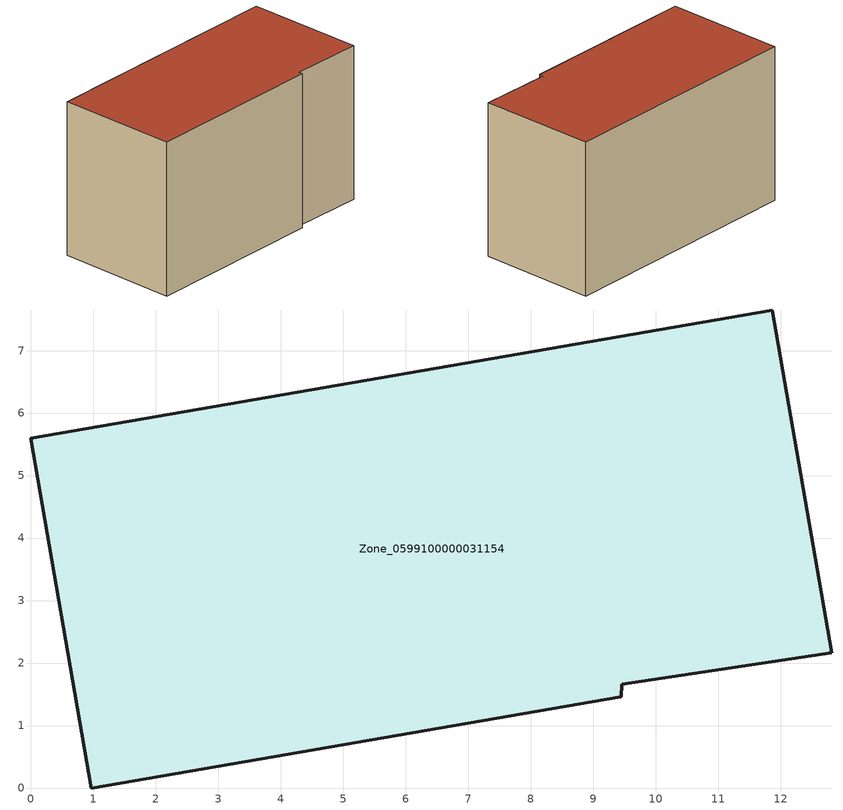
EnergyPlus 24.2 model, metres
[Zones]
Zone_0599100000031154
 floor ground (C_G): 12.81,2.17 9.45,1.66 9.45,1.46 0.96,0 0,5.6 11.86,7.65 z0
 wall outside (C_F): 12.81,2.17 11.86,7.65 0,5.6 0.96,0 9.45,1.46 9.45,1.66 12.81,2.17 z0:7.33
 roof outside (C_R): 9.45,1.66 12.81,2.17 11.86,7.65 0,5.6 0.96,0 9.45,1.46 z7.33
[BUILDING]
Pand.0599100000031154: North Axis=0; Terrain=City; Loads Convergence Tolerance Value=0.04; Temperature Convergence Tolerance Value=0.4; Solar Distribution=FullExterior; Maximum Number of Warmup Days=25; Minimum Number of Warmup Days=1
[Site:Location]
Rotterdam.The.Hague.AP_ZH_NLD Design_Conditions: Latitude=51.96; Longitude=4.45; Time Zone=1; Elevation=-4.5
[SITE:GROUNDTEMPERATURE:BUILDINGSURFACE]
18, 18, 18, 18, 18, 18, 18, 18, 18, 18, 18, 18
[MATERIAL] Thermal Absorptance=0.9; Solar Absorptance=0.7; Visible Absorptance=0.7
Name | Roughness | Thickness | Conductivity | Density | Specific Heat
G.TI.1975-1991 | MediumSmooth | 0.15 | 0.288461 | 540 | 1210
F.TI.1975-1991 | Rough | 0.3 | 0.230769 | 1920 | 840
R.TI.1975-1991 | MediumRough | 0.2 | 0.153846 | 1500 | 1000
[CONSTRUCTION]
C_G: G.TI.1975-1991
C_F: F.TI.1975-1991
C_R: R.TI.1975-1991
[ZONE]
Zone_0599100000031154: Type=1; Multiplier=1; Ceiling Height=Autocalculate; Volume=Autocalculate; Floor Area=autocalculate; Part of Total Floor Area=Yes
[ZONEINFILTRATION:DESIGNFLOWRATE]
Infil_Zone_0599100000031154: Zone or ZoneList or Space or SpaceList=Zone_0599100000031154; Schedule=AlwaysOn; Design Flow Rate Calculation Method=Flow/Area; Flow Rate per Floor Area=0.003; Constant Term Coefficient=1; Temperature Term Coefficient=0; Velocity Term Coefficient=0; Velocity Squared Term Coefficient=0
[HVACTEMPLATE:ZONE:IDEALLOADSAIRSYSTEM]
Zone_0599100000031154: Maximum Heating Supply Air Temperature=50; Minimum Cooling Supply Air Temperature=13; Maximum Heating Supply Air Humidity Ratio=0.0156; Minimum Cooling Supply Air Humidity Ratio=0.0077; Heating Limit=NoLimit; Cooling Limit=NoLimit; Dehumidification Control Type=ConstantSensibleHeatRatio; Cooling Sensible Heat Ratio=0.7; Dehumidification Setpoint=60; Humidification Control Type=None; Humidification Setpoint=30; Outdoor Air Method=None; Outdoor Air Flow Rate per Person=0.00944; Outdoor Air Flow Rate per Zone Floor Area=0; Outdoor Air Flow Rate per Zone=0; Demand Controlled Ventilation Type=None; Outdoor Air Economizer Type=NoEconomizer; Heat Recovery Type=None; Sensible Heat Recovery Effectiveness=0.7; Latent Heat Recovery Effectiveness=0.65
[ZONECONTROL:THERMOSTAT]
ThermostatControl_Zone_0599100000031154: Zone or ZoneList=Zone_0599100000031154; Control Type Schedule=DualSetpointControlType; Control 1=Thermostat_Zone_0599100000031154; Temperature Difference Between Cutout And Setpoint=0
[THERMOSTATSETPOINT:DUALSETPOINT]
Thermostat_Zone_0599100000031154: Heating Setpoint Temperature Schedule=HeatingSetpoint_Zone_0599100000031154; Cooling Setpoint Temperature Schedule=CoolingSetpoint_Zone_0599100000031154
[SCHEDULE:COMPACT]
HeatingSetpoint_Zone_0599100000031154: Through: 12/31, For: AllDays, Until: 24:00, 21
CoolingSetpoint_Zone_0599100000031154: Through: 12/31, For: AllDays, Until: 24:00, 24
DualSetpointControlType: Through: 12/31, For: AllDays, Until: 24:00, 4
AlwaysOn: Through: 12/31, For: AllDays, Until: 24:00, 1
